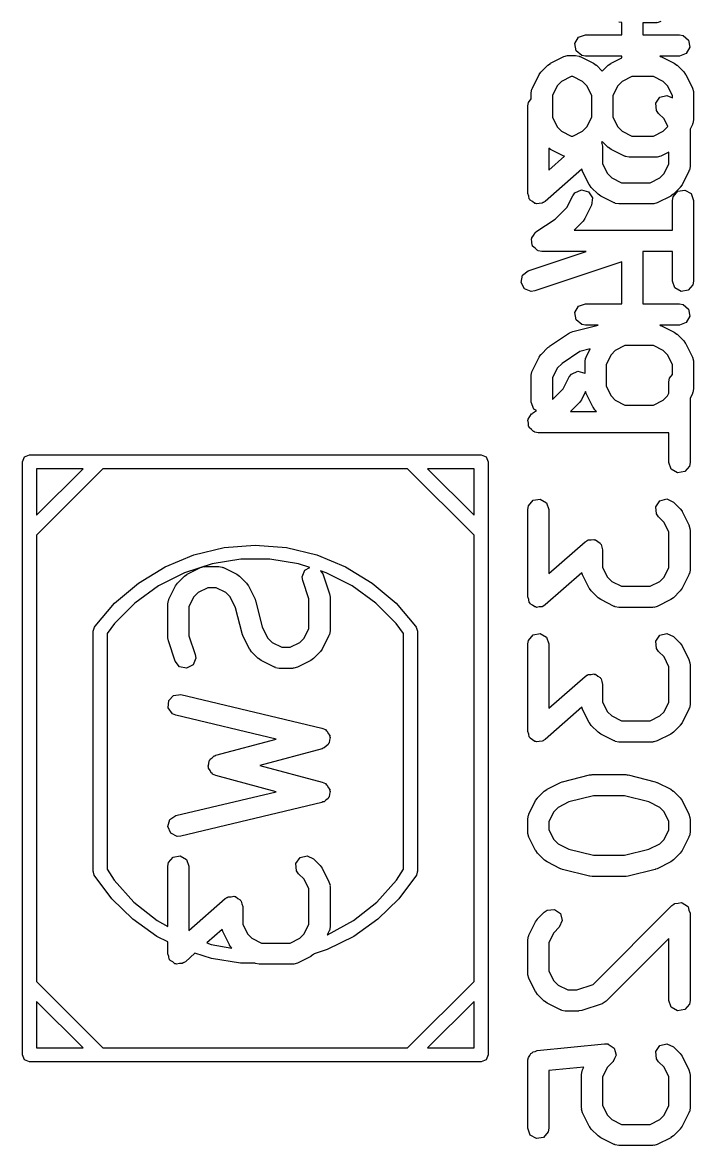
# Model space of a CAD drawing. Extents: x 0.17 to 2.44, y -2.28 to -1.21.
# Drawn here: x 0.4831 to 0.6703, y -1.8591 to -1.5461 of the extents above; entities that cross this region are included whole.
import ezdxf

# ---------------------------------------------------------------- set-up
doc = ezdxf.new("R2010")
doc.units = 0
doc.header["$MEASUREMENT"] = 0
doc.layers.add('BLACK', color=7, linetype='CONTINUOUS')

msp = doc.modelspace()

# ---------------------------------------------------------------- linework, layer by layer
at = {"layer": 'BLACK', "linetype": 'CONTINUOUS'}
for p, q in [((0.650255, -1.5461), (0.649433, -1.54595)), ((0.650255, -1.5495), (0.650255, -1.5461)), ((0.659817, -1.54613), (0.656161, -1.54613)), ((0.656161, -1.54613), (0.656161, -1.5495)), ((0.659982, -1.54607), (0.659817, -1.54613)), ((0.660154, -1.54611), (0.659982, -1.54607)), ((0.661137, -1.54582), (0.660154, -1.54611)), ((0.638187, -1.55019), (0.640085, -1.5495)), ((0.640085, -1.5495), (0.650255, -1.5495)), ((0.656161, -1.5495), (0.666331, -1.5495)), ((0.666331, -1.5495), (0.667341, -1.54968)), ((0.667341, -1.54968), (0.668889, -1.55098)), ((0.637177, -1.55194), (0.638187, -1.55019)), ((0.637528, -1.55393), (0.637177, -1.55194)), ((0.668889, -1.55098), (0.669239, -1.55297)), ((0.630375, -1.55741), (0.634124, -1.55553)), ((0.634124, -1.55553), (0.635107, -1.55524)), ((0.635107, -1.55524), (0.635279, -1.55528)), ((0.635279, -1.55528), (0.635445, -1.55522)), ((0.635445, -1.55522), (0.637319, -1.55522)), ((0.637319, -1.55522), (0.638329, -1.5554)), ((0.639075, -1.55523), (0.637528, -1.55393)), ((0.638329, -1.5554), (0.638465, -1.55551)), ((0.638465, -1.55551), (0.63864, -1.55553)), ((0.63864, -1.55553), (0.642389, -1.55741)), ((0.640085, -1.55541), (0.639075, -1.55523)), ((0.650255, -1.55541), (0.640085, -1.55541)), ((0.647248, -1.55741), (0.650255, -1.5559)), ((0.650255, -1.5559), (0.650255, -1.55541)), ((0.666331, -1.55541), (0.660838, -1.55541)), ((0.660838, -1.55541), (0.660962, -1.55551)), ((0.660962, -1.55551), (0.661137, -1.55553)), ((0.661137, -1.55553), (0.664887, -1.55741)), ((0.668229, -1.55472), (0.666331, -1.55541)), ((0.669239, -1.55297), (0.668229, -1.55472)), ((0.627732, -1.55984), (0.629607, -1.55796)), ((0.629607, -1.55796), (0.63033, -1.55745)), ((0.63033, -1.55745), (0.630375, -1.55741)), ((0.642389, -1.55741), (0.643099, -1.55793)), ((0.643099, -1.55793), (0.643157, -1.55796)), ((0.643157, -1.55796), (0.644819, -1.55962)), ((0.644819, -1.55962), (0.64648, -1.55796)), ((0.64648, -1.55796), (0.647203, -1.55745)), ((0.647203, -1.55745), (0.647248, -1.55741)), ((0.664887, -1.55741), (0.665596, -1.55793)), ((0.665596, -1.55793), (0.665654, -1.55796)), ((0.665654, -1.55796), (0.667529, -1.55984)), ((0.625305, -1.56435), (0.627179, -1.5606)), ((0.627179, -1.5606), (0.627705, -1.55989)), ((0.627705, -1.55989), (0.627732, -1.55984)), ((0.636142, -1.56113), (0.633444, -1.56248)), ((0.636622, -1.56113), (0.636142, -1.56113)), ((0.63932, -1.56248), (0.636622, -1.56113)), ((0.653015, -1.56113), (0.650317, -1.56248)), ((0.65912, -1.56113), (0.653015, -1.56113)), ((0.661817, -1.56248), (0.65912, -1.56113)), ((0.667529, -1.55984), (0.668035, -1.56056)), ((0.668035, -1.56056), (0.668082, -1.5606)), ((0.668082, -1.5606), (0.669957, -1.56435)), ((0.624993, -1.56567), (0.625171, -1.56466)), ((0.625171, -1.56466), (0.625284, -1.56453)), ((0.625284, -1.56453), (0.625305, -1.56435)), ((0.632247, -1.56367), (0.630898, -1.56637)), ((0.633444, -1.56248), (0.632247, -1.56367)), ((0.640517, -1.56367), (0.63932, -1.56248)), ((0.641866, -1.56637), (0.640517, -1.56367)), ((0.64912, -1.56367), (0.647771, -1.56637)), ((0.650317, -1.56248), (0.64912, -1.56367)), ((0.663014, -1.56367), (0.661817, -1.56248)), ((0.664363, -1.56637), (0.663014, -1.56367)), ((0.669957, -1.56435), (0.670249, -1.56534)), ((0.670249, -1.56534), (0.670208, -1.56551)), ((0.624009, -1.56933), (0.624187, -1.56832)), ((0.624187, -1.56832), (0.624993, -1.56736)), ((0.624993, -1.56736), (0.624993, -1.56567)), ((0.630898, -1.56637), (0.630898, -1.57248)), ((0.641866, -1.57248), (0.641866, -1.56637)), ((0.647771, -1.56637), (0.647771, -1.57248)), ((0.65973, -1.56856), (0.660888, -1.56691)), ((0.660888, -1.56691), (0.662839, -1.56639)), ((0.662839, -1.56639), (0.664363, -1.5671)), ((0.664363, -1.5671), (0.664363, -1.56637)), ((0.670208, -1.56551), (0.670268, -1.56567)), ((0.670268, -1.56567), (0.670268, -1.57317)), ((0.624009, -1.5937), (0.624009, -1.56933)), ((0.659906, -1.57058), (0.65973, -1.56856)), ((0.660494, -1.57142), (0.659906, -1.57058)), ((0.66203, -1.57295), (0.660494, -1.57142)), ((0.630898, -1.57248), (0.632247, -1.57517)), ((0.640517, -1.57517), (0.641866, -1.57248)), ((0.647771, -1.57248), (0.64912, -1.57517)), ((0.663077, -1.57505), (0.66203, -1.57295)), ((0.669957, -1.57449), (0.669284, -1.57584)), ((0.669977, -1.57432), (0.669957, -1.57449)), ((0.67009, -1.57418), (0.669977, -1.57432)), ((0.670268, -1.57317), (0.67009, -1.57418)), ((0.632247, -1.57517), (0.633444, -1.57637)), ((0.633444, -1.57637), (0.636142, -1.57772)), ((0.636142, -1.57772), (0.636622, -1.57772)), ((0.636622, -1.57772), (0.63932, -1.57637)), ((0.63932, -1.57637), (0.640517, -1.57517)), ((0.64912, -1.57517), (0.650317, -1.57637)), ((0.650317, -1.57637), (0.653015, -1.57772)), ((0.653015, -1.57772), (0.65912, -1.57772)), ((0.65912, -1.57772), (0.661817, -1.57637)), ((0.661817, -1.57637), (0.663014, -1.57517)), ((0.663014, -1.57517), (0.663077, -1.57505)), ((0.669284, -1.57584), (0.669284, -1.5862)), ((0.644819, -1.57922), (0.644569, -1.57947)), ((0.644569, -1.57947), (0.64464, -1.57983)), ((0.64464, -1.57983), (0.644912, -1.58058)), ((0.64648, -1.58088), (0.644819, -1.57922)), ((0.644912, -1.58058), (0.644912, -1.5855)), ((0.646538, -1.58091), (0.64648, -1.58088)), ((0.647248, -1.58144), (0.646538, -1.58091)), ((0.630375, -1.58144), (0.629914, -1.5811)), ((0.629914, -1.5811), (0.629914, -1.58719)), ((0.629914, -1.58719), (0.634314, -1.58334)), ((0.634124, -1.58331), (0.630375, -1.58144)), ((0.634299, -1.58333), (0.634124, -1.58331)), ((0.634314, -1.58334), (0.634299, -1.58333)), ((0.650997, -1.58331), (0.647248, -1.58144)), ((0.651172, -1.58333), (0.650997, -1.58331)), ((0.651308, -1.58345), (0.651172, -1.58333)), ((0.652318, -1.58362), (0.651308, -1.58345)), ((0.659817, -1.58362), (0.652318, -1.58362)), ((0.659982, -1.58356), (0.659817, -1.58362)), ((0.660154, -1.5836), (0.659982, -1.58356)), ((0.661137, -1.58331), (0.660154, -1.5836)), ((0.663379, -1.58219), (0.661137, -1.58331)), ((0.663379, -1.5855), (0.663379, -1.58219)), ((0.639151, -1.58696), (0.628906, -1.59592)), ((0.639318, -1.58752), (0.639151, -1.58696)), ((0.644912, -1.5855), (0.646261, -1.5882)), ((0.66203, -1.5882), (0.663379, -1.5855)), ((0.669106, -1.58721), (0.668993, -1.58735)), ((0.669284, -1.5862), (0.669106, -1.58721)), ((0.641193, -1.59127), (0.639318, -1.58752)), ((0.646261, -1.5882), (0.647458, -1.5894)), ((0.647458, -1.5894), (0.650156, -1.59075)), ((0.658135, -1.59075), (0.660833, -1.5894)), ((0.660833, -1.5894), (0.66203, -1.5882)), ((0.668972, -1.58752), (0.667098, -1.59127)), ((0.668993, -1.58735), (0.668972, -1.58752)), ((0.637164, -1.59353), (0.639017, -1.59272)), ((0.639017, -1.59272), (0.640953, -1.5933)), ((0.640953, -1.5933), (0.642066, -1.59498)), ((0.64124, -1.59132), (0.641193, -1.59127)), ((0.641746, -1.59204), (0.64124, -1.59132)), ((0.643621, -1.59391), (0.641746, -1.59204)), ((0.650156, -1.59075), (0.658135, -1.59075)), ((0.664541, -1.59466), (0.665839, -1.59311)), ((0.666545, -1.59204), (0.66467, -1.59391)), ((0.665839, -1.59311), (0.667828, -1.59276)), ((0.666572, -1.59198), (0.666545, -1.59204)), ((0.667098, -1.59127), (0.666572, -1.59198)), ((0.667828, -1.59276), (0.669578, -1.59377)), ((0.624281, -1.59445), (0.624009, -1.5937)), ((0.624435, -1.59523), (0.624281, -1.59445)), ((0.624619, -1.59538), (0.624435, -1.59523)), ((0.624699, -1.5956), (0.624619, -1.59538)), ((0.625389, -1.596), (0.624699, -1.5956)), ((0.626009, -1.5965), (0.625389, -1.596)), ((0.626245, -1.59649), (0.626009, -1.5965)), ((0.626449, -1.59661), (0.626245, -1.59649)), ((0.627233, -1.59647), (0.626449, -1.59661)), ((0.628028, -1.59645), (0.627233, -1.59647)), ((0.628317, -1.59628), (0.628028, -1.59645)), ((0.628438, -1.59626), (0.628317, -1.59628)), ((0.628526, -1.59615), (0.628438, -1.59626)), ((0.628906, -1.59592), (0.628526, -1.59615)), ((0.634893, -1.59767), (0.636553, -1.59435)), ((0.636553, -1.59435), (0.637164, -1.59353)), ((0.642066, -1.59498), (0.641835, -1.59699)), ((0.643679, -1.59394), (0.643621, -1.59391)), ((0.644389, -1.59447), (0.643679, -1.59394)), ((0.648138, -1.59634), (0.644389, -1.59447)), ((0.648313, -1.59636), (0.648138, -1.59634)), ((0.648449, -1.59648), (0.648313, -1.59636)), ((0.649459, -1.59665), (0.648449, -1.59648)), ((0.658832, -1.59665), (0.649459, -1.59665)), ((0.658998, -1.59659), (0.658832, -1.59665)), ((0.65917, -1.59663), (0.658998, -1.59659)), ((0.660153, -1.59634), (0.65917, -1.59663)), ((0.663902, -1.59447), (0.660153, -1.59634)), ((0.663947, -1.59442), (0.663902, -1.59447)), ((0.66467, -1.59391), (0.663947, -1.59442)), ((0.664363, -1.59567), (0.664541, -1.59466)), ((0.664363, -1.60397), (0.664363, -1.59567)), ((0.669578, -1.59377), (0.670268, -1.59567)), ((0.670268, -1.59567), (0.670268, -1.61817)), ((0.631689, -1.60087), (0.634893, -1.59767)), ((0.641835, -1.59699), (0.63996, -1.60074)), ((0.626308, -1.60446), (0.631689, -1.60087)), ((0.639407, -1.60151), (0.636949, -1.60397)), ((0.639435, -1.60145), (0.639407, -1.60151)), ((0.63996, -1.60074), (0.639435, -1.60145)), ((0.625112, -1.60609), (0.625619, -1.6054)), ((0.625619, -1.6054), (0.626048, -1.60466)), ((0.626048, -1.60466), (0.626207, -1.6046)), ((0.626207, -1.6046), (0.626308, -1.60446)), ((0.636949, -1.60397), (0.664363, -1.60397)), ((0.625038, -1.60641), (0.625123, -1.60626)), ((0.625187, -1.60725), (0.625038, -1.60641)), ((0.625123, -1.60626), (0.625112, -1.60609)), ((0.625242, -1.6081), (0.625187, -1.60725)), ((0.625359, -1.60823), (0.625242, -1.6081)), ((0.625388, -1.60839), (0.625359, -1.60823)), ((0.626045, -1.60895), (0.625388, -1.60839)), ((0.626637, -1.60956), (0.626045, -1.60895)), ((0.624153, -1.61527), (0.640355, -1.60987)), ((0.626806, -1.60958), (0.626637, -1.60956)), ((0.626936, -1.60969), (0.626806, -1.60958)), ((0.627946, -1.60987), (0.626936, -1.60969)), ((0.640355, -1.60987), (0.627946, -1.60987)), ((0.664363, -1.60987), (0.656161, -1.60987)), ((0.656161, -1.60987), (0.656161, -1.62449)), ((0.664363, -1.61817), (0.664363, -1.60987)), ((0.622571, -1.61653), (0.624153, -1.61527)), ((0.650255, -1.6128), (0.62602, -1.62087)), ((0.650255, -1.62449), (0.650255, -1.6128)), ((0.622166, -1.61851), (0.622571, -1.61653)), ((0.623128, -1.62028), (0.622166, -1.61851)), ((0.665054, -1.62006), (0.664363, -1.61817)), ((0.670268, -1.61817), (0.67009, -1.61918)), ((0.625006, -1.62102), (0.623128, -1.62028)), ((0.62602, -1.62087), (0.625006, -1.62102)), ((0.666803, -1.62107), (0.665054, -1.62006)), ((0.668792, -1.62072), (0.666803, -1.62107)), ((0.67009, -1.61918), (0.668792, -1.62072)), ((0.638187, -1.62518), (0.640085, -1.62449)), ((0.640085, -1.62449), (0.650255, -1.62449)), ((0.656161, -1.62449), (0.666331, -1.62449)), ((0.666331, -1.62449), (0.667341, -1.62467)), ((0.667341, -1.62467), (0.668889, -1.62597)), ((0.637177, -1.62693), (0.638187, -1.62518)), ((0.637528, -1.62892), (0.637177, -1.62693)), ((0.669239, -1.62796), (0.668229, -1.62971)), ((0.668889, -1.62597), (0.669239, -1.62796)), ((0.636603, -1.63217), (0.643705, -1.6304)), ((0.639075, -1.63022), (0.637528, -1.62892)), ((0.640085, -1.6304), (0.639075, -1.63022)), ((0.643705, -1.6304), (0.640085, -1.6304)), ((0.666331, -1.6304), (0.660838, -1.6304)), ((0.660838, -1.6304), (0.660962, -1.6305)), ((0.660962, -1.6305), (0.661137, -1.63052)), ((0.661137, -1.63052), (0.664887, -1.6324)), ((0.668229, -1.62971), (0.666331, -1.6304)), ((0.630057, -1.63633), (0.635682, -1.63258)), ((0.635682, -1.63258), (0.636589, -1.63218)), ((0.636589, -1.63218), (0.636603, -1.63217)), ((0.664887, -1.6324), (0.665596, -1.63292)), ((0.665596, -1.63292), (0.665654, -1.63295)), ((0.665654, -1.63295), (0.667529, -1.63483)), ((0.627732, -1.63858), (0.629607, -1.6367)), ((0.629607, -1.6367), (0.629976, -1.63644)), ((0.629976, -1.63644), (0.630057, -1.63633)), ((0.641449, -1.63705), (0.638532, -1.63778)), ((0.640303, -1.63934), (0.641449, -1.63705)), ((0.65114, -1.63612), (0.648442, -1.63747)), ((0.65912, -1.63612), (0.65114, -1.63612)), ((0.661817, -1.63747), (0.65912, -1.63612)), ((0.667529, -1.63483), (0.668035, -1.63555)), ((0.668035, -1.63555), (0.668082, -1.63559)), ((0.668082, -1.63559), (0.669957, -1.63934)), ((0.625305, -1.64309), (0.627179, -1.63934)), ((0.627179, -1.63934), (0.627705, -1.63863)), ((0.627705, -1.63863), (0.627732, -1.63858)), ((0.638532, -1.63778), (0.633576, -1.64108)), ((0.639991, -1.64066), (0.640169, -1.63965)), ((0.640169, -1.63965), (0.640283, -1.63952)), ((0.640283, -1.63952), (0.640303, -1.63934)), ((0.647245, -1.63866), (0.645896, -1.64136)), ((0.648442, -1.63747), (0.647245, -1.63866)), ((0.663014, -1.63866), (0.661817, -1.63747)), ((0.664363, -1.64136), (0.663014, -1.63866)), ((0.669957, -1.63934), (0.670249, -1.64033)), ((0.670249, -1.64033), (0.670208, -1.6405)), ((0.624993, -1.64441), (0.625171, -1.6434)), ((0.625171, -1.6434), (0.625284, -1.64327)), ((0.625284, -1.64327), (0.625305, -1.64309)), ((0.632247, -1.64241), (0.630898, -1.64511)), ((0.633576, -1.64108), (0.632247, -1.64241)), ((0.63618, -1.64405), (0.638033, -1.64325)), ((0.638033, -1.64325), (0.639969, -1.64382)), ((0.639991, -1.64386), (0.639991, -1.64066)), ((0.645896, -1.64136), (0.645896, -1.64747)), ((0.664363, -1.64422), (0.664363, -1.64136)), ((0.670208, -1.6405), (0.670268, -1.64066)), ((0.670268, -1.64066), (0.670268, -1.64816)), ((0.624993, -1.65191), (0.624993, -1.64441)), ((0.630898, -1.64511), (0.630898, -1.6512)), ((0.633908, -1.64819), (0.635569, -1.64487)), ((0.635569, -1.64487), (0.63618, -1.64405)), ((0.639969, -1.64382), (0.639991, -1.64386)), ((0.663379, -1.64619), (0.663557, -1.64518)), ((0.663379, -1.64943), (0.663379, -1.64619)), ((0.663557, -1.64518), (0.664363, -1.64422)), ((0.630898, -1.6512), (0.633908, -1.64819)), ((0.64014, -1.64894), (0.638976, -1.65126)), ((0.640303, -1.64948), (0.64014, -1.64894)), ((0.642177, -1.65323), (0.640303, -1.64948)), ((0.645896, -1.64747), (0.647245, -1.65016)), ((0.663014, -1.65016), (0.663379, -1.64943)), ((0.669957, -1.64948), (0.669284, -1.65083)), ((0.669977, -1.64931), (0.669957, -1.64948)), ((0.67009, -1.64917), (0.669977, -1.64931)), ((0.670268, -1.64816), (0.67009, -1.64917)), ((0.625684, -1.65381), (0.624993, -1.65191)), ((0.638423, -1.65203), (0.635965, -1.65449)), ((0.63845, -1.65197), (0.638423, -1.65203)), ((0.638976, -1.65126), (0.63845, -1.65197)), ((0.647245, -1.65016), (0.648442, -1.65136)), ((0.648442, -1.65136), (0.65114, -1.65271)), ((0.65114, -1.65271), (0.65912, -1.65271)), ((0.65912, -1.65271), (0.661817, -1.65136)), ((0.661817, -1.65136), (0.663014, -1.65016)), ((0.669284, -1.65083), (0.669284, -1.66869)), ((0.624127, -1.65661), (0.624635, -1.65592)), ((0.624635, -1.65592), (0.625063, -1.65518)), ((0.625063, -1.65518), (0.625223, -1.65512)), ((0.625223, -1.65512), (0.625323, -1.65499)), ((0.625323, -1.65499), (0.626436, -1.65424)), ((0.626436, -1.65424), (0.625684, -1.65381)), ((0.635965, -1.65449), (0.64322, -1.65449)), ((0.642224, -1.65328), (0.642177, -1.65323)), ((0.642731, -1.654), (0.642224, -1.65328)), ((0.64322, -1.65449), (0.642731, -1.654)), ((0.624053, -1.65693), (0.624138, -1.65678)), ((0.624202, -1.65777), (0.624053, -1.65693)), ((0.624138, -1.65678), (0.624127, -1.65661)), ((0.624257, -1.65863), (0.624202, -1.65777)), ((0.624375, -1.65875), (0.624257, -1.65863)), ((0.624404, -1.65892), (0.624375, -1.65875)), ((0.625061, -1.65947), (0.624404, -1.65892)), ((0.625653, -1.66009), (0.625061, -1.65947)), ((0.625821, -1.66011), (0.625653, -1.66009)), ((0.625951, -1.66022), (0.625821, -1.66011)), ((0.626961, -1.6604), (0.625951, -1.66022)), ((0.663379, -1.6604), (0.626961, -1.6604)), ((0.663379, -1.66869), (0.663379, -1.6604)), ((0.483071, -1.6685), (0.483647, -1.66711)), ((0.483071, -1.83386), (0.483071, -1.6685)), ((0.483647, -1.66711), (0.485039, -1.66654)), ((0.485039, -1.66654), (0.611024, -1.66654)), ((0.611024, -1.66654), (0.612416, -1.66711)), ((0.612416, -1.66711), (0.612992, -1.6685)), ((0.612992, -1.6685), (0.612992, -1.83386)), ((0.50554, -1.67047), (0.487008, -1.689)), ((0.487008, -1.67047), (0.487008, -1.68344)), ((0.487008, -1.68344), (0.499972, -1.67047)), ((0.499972, -1.67047), (0.487008, -1.67047)), ((0.590523, -1.67047), (0.50554, -1.67047)), ((0.609055, -1.689), (0.590523, -1.67047)), ((0.596091, -1.67047), (0.609055, -1.68344)), ((0.609055, -1.67047), (0.596091, -1.67047)), ((0.609055, -1.68344), (0.609055, -1.67047)), ((0.66407, -1.67059), (0.663379, -1.66869)), ((0.665819, -1.6716), (0.66407, -1.67059)), ((0.667808, -1.67125), (0.665819, -1.6716)), ((0.669106, -1.6697), (0.667808, -1.67125)), ((0.669284, -1.66869), (0.669106, -1.6697)), ((0.624009, -1.68181), (0.624187, -1.6808)), ((0.624187, -1.6808), (0.625485, -1.67926)), ((0.625485, -1.67926), (0.627474, -1.67891)), ((0.627474, -1.67891), (0.629223, -1.67992)), ((0.629223, -1.67992), (0.629914, -1.68181)), ((0.65973, -1.68105), (0.660888, -1.6794)), ((0.659906, -1.68306), (0.65973, -1.68105)), ((0.660888, -1.6794), (0.662839, -1.67887)), ((0.662839, -1.67887), (0.66467, -1.67973)), ((0.66467, -1.67973), (0.666545, -1.6816)), ((0.624009, -1.70619), (0.624009, -1.68181)), ((0.629914, -1.68181), (0.629914, -1.69968)), ((0.660494, -1.6839), (0.659906, -1.68306)), ((0.66203, -1.68544), (0.660494, -1.6839)), ((0.666545, -1.6816), (0.667051, -1.68232)), ((0.667051, -1.68232), (0.667098, -1.68237)), ((0.667098, -1.68237), (0.668972, -1.68612)), ((0.663379, -1.68814), (0.66203, -1.68544)), ((0.668972, -1.68612), (0.669265, -1.6871)), ((0.669265, -1.6871), (0.669224, -1.68727)), ((0.669224, -1.68727), (0.669284, -1.68744)), ((0.669284, -1.68744), (0.669284, -1.69869)), ((0.487008, -1.689), (0.487008, -1.81336)), ((0.609055, -1.81336), (0.609055, -1.689)), ((0.640395, -1.69061), (0.640483, -1.69051)), ((0.640483, -1.69051), (0.640604, -1.69048)), ((0.640604, -1.69048), (0.640892, -1.69031)), ((0.640892, -1.69031), (0.641688, -1.69029)), ((0.641688, -1.69029), (0.642472, -1.69016)), ((0.642472, -1.69016), (0.642676, -1.69027)), ((0.642676, -1.69027), (0.642912, -1.69027)), ((0.642912, -1.69027), (0.643532, -1.69077)), ((0.663379, -1.69799), (0.663379, -1.68814)), ((0.530884, -1.69444), (0.539351, -1.69241)), ((0.539351, -1.69241), (0.548031, -1.69173)), ((0.548031, -1.69173), (0.556712, -1.69241)), ((0.556712, -1.69241), (0.565179, -1.69444)), ((0.629914, -1.69968), (0.640015, -1.69084)), ((0.640015, -1.69084), (0.640395, -1.69061)), ((0.643532, -1.69077), (0.644221, -1.69117)), ((0.644221, -1.69117), (0.644302, -1.69139)), ((0.644302, -1.69139), (0.644486, -1.69153)), ((0.644486, -1.69153), (0.64464, -1.69232)), ((0.64464, -1.69232), (0.644912, -1.69306)), ((0.644912, -1.69306), (0.644912, -1.69799)), ((0.522839, -1.69777), (0.530884, -1.69444)), ((0.543974, -1.69566), (0.535959, -1.69693)), ((0.552089, -1.69566), (0.543974, -1.69566)), ((0.560104, -1.69693), (0.552089, -1.69566)), ((0.565179, -1.69444), (0.573224, -1.69777)), ((0.515413, -1.70232), (0.522839, -1.69777)), ((0.528241, -1.69944), (0.52101, -1.70312)), ((0.528229, -1.70044), (0.528952, -1.69994)), ((0.535959, -1.69693), (0.528241, -1.69944)), ((0.528952, -1.69994), (0.528997, -1.69989)), ((0.528997, -1.69989), (0.532746, -1.69802)), ((0.532746, -1.69802), (0.533729, -1.69772)), ((0.533729, -1.69772), (0.533901, -1.69776)), ((0.533901, -1.69776), (0.534067, -1.6977)), ((0.534067, -1.6977), (0.537816, -1.6977)), ((0.537816, -1.6977), (0.538826, -1.69788)), ((0.538826, -1.69788), (0.538961, -1.69799)), ((0.538961, -1.69799), (0.539137, -1.69802)), ((0.539137, -1.69802), (0.542886, -1.69989)), ((0.542886, -1.69989), (0.543595, -1.70042)), ((0.563235, -1.69795), (0.560104, -1.69693)), ((0.561111, -1.70058), (0.561854, -1.6987)), ((0.561854, -1.6987), (0.563235, -1.69795)), ((0.567822, -1.69944), (0.566228, -1.69892)), ((0.566228, -1.69892), (0.566864, -1.69972)), ((0.566864, -1.69972), (0.568739, -1.70535)), ((0.575053, -1.70312), (0.567822, -1.69944)), ((0.573224, -1.69777), (0.58065, -1.70232)), ((0.639151, -1.69944), (0.628906, -1.70841)), ((0.639318, -1.70001), (0.639151, -1.69944)), ((0.644912, -1.69799), (0.646261, -1.70069)), ((0.66203, -1.70069), (0.663379, -1.69799)), ((0.668993, -1.69983), (0.668972, -1.70001)), ((0.669106, -1.6997), (0.668993, -1.69983)), ((0.669284, -1.69869), (0.669106, -1.6997)), ((0.50879, -1.70797), (0.515413, -1.70232)), ((0.523927, -1.70683), (0.525801, -1.70309)), ((0.525801, -1.70309), (0.526327, -1.70238)), ((0.526327, -1.70238), (0.526355, -1.70232)), ((0.526355, -1.70232), (0.528229, -1.70044)), ((0.543595, -1.70042), (0.543654, -1.70044)), ((0.543654, -1.70044), (0.545528, -1.70232)), ((0.545528, -1.70232), (0.546035, -1.70304)), ((0.546035, -1.70304), (0.546082, -1.70309)), ((0.546082, -1.70309), (0.547956, -1.70683)), ((0.561262, -1.70159), (0.561111, -1.70058)), ((0.562985, -1.70676), (0.561262, -1.70159)), ((0.58065, -1.70232), (0.587273, -1.70797)), ((0.641193, -1.70376), (0.639318, -1.70001)), ((0.646261, -1.70069), (0.647458, -1.70189)), ((0.647458, -1.70189), (0.650156, -1.70323)), ((0.658135, -1.70323), (0.660833, -1.70189)), ((0.660833, -1.70189), (0.66203, -1.70069)), ((0.668972, -1.70001), (0.667098, -1.70376)), ((0.52101, -1.70312), (0.514443, -1.70789)), ((0.530869, -1.70615), (0.52952, -1.70885)), ((0.532066, -1.70496), (0.530869, -1.70615)), ((0.534764, -1.70361), (0.532066, -1.70496)), ((0.537119, -1.70361), (0.534764, -1.70361)), ((0.539817, -1.70496), (0.537119, -1.70361)), ((0.541014, -1.70615), (0.539817, -1.70496)), ((0.542529, -1.70919), (0.541014, -1.70615)), ((0.568739, -1.70535), (0.568868, -1.70622)), ((0.568868, -1.70622), (0.568891, -1.70628)), ((0.58162, -1.70789), (0.575053, -1.70312)), ((0.624281, -1.70693), (0.624009, -1.70619)), ((0.64124, -1.7038), (0.641193, -1.70376)), ((0.641746, -1.70453), (0.64124, -1.7038)), ((0.643621, -1.7064), (0.641746, -1.70453)), ((0.650156, -1.70323), (0.658135, -1.70323)), ((0.666545, -1.70453), (0.66467, -1.7064)), ((0.666572, -1.70447), (0.666545, -1.70453)), ((0.667098, -1.70376), (0.666572, -1.70447)), ((0.503333, -1.71436), (0.50879, -1.70797)), ((0.514443, -1.70789), (0.508703, -1.71362)), ((0.523615, -1.70816), (0.523793, -1.70715)), ((0.523615, -1.71753), (0.523615, -1.70816)), ((0.523793, -1.70715), (0.523906, -1.70701)), ((0.523906, -1.70701), (0.523927, -1.70683)), ((0.52952, -1.70885), (0.52952, -1.71705)), ((0.544325, -1.71637), (0.542529, -1.70919)), ((0.547956, -1.70683), (0.548102, -1.70732)), ((0.548102, -1.70732), (0.54818, -1.70744)), ((0.54818, -1.70744), (0.549976, -1.71462)), ((0.562985, -1.71496), (0.562985, -1.70676)), ((0.568891, -1.70628), (0.568891, -1.71565)), ((0.58736, -1.71362), (0.58162, -1.70789)), ((0.587273, -1.70797), (0.59273, -1.71436)), ((0.624435, -1.70772), (0.624281, -1.70693)), ((0.624619, -1.70786), (0.624435, -1.70772)), ((0.624699, -1.70808), (0.624619, -1.70786)), ((0.625389, -1.70848), (0.624699, -1.70808)), ((0.626009, -1.70898), (0.625389, -1.70848)), ((0.626245, -1.70898), (0.626009, -1.70898)), ((0.626449, -1.70909), (0.626245, -1.70898)), ((0.627233, -1.70896), (0.626449, -1.70909)), ((0.628028, -1.70894), (0.627233, -1.70896)), ((0.628317, -1.70877), (0.628028, -1.70894)), ((0.628438, -1.70874), (0.628317, -1.70877)), ((0.628526, -1.70864), (0.628438, -1.70874)), ((0.628906, -1.70841), (0.628526, -1.70864)), ((0.643679, -1.70643), (0.643621, -1.7064)), ((0.644389, -1.70695), (0.643679, -1.70643)), ((0.648138, -1.70883), (0.644389, -1.70695)), ((0.648313, -1.70885), (0.648138, -1.70883)), ((0.648449, -1.70896), (0.648313, -1.70885)), ((0.649459, -1.70914), (0.648449, -1.70896)), ((0.658832, -1.70914), (0.649459, -1.70914)), ((0.658998, -1.70908), (0.658832, -1.70914)), ((0.65917, -1.70912), (0.658998, -1.70908)), ((0.660153, -1.70883), (0.65917, -1.70912)), ((0.663902, -1.70695), (0.660153, -1.70883)), ((0.663947, -1.70691), (0.663902, -1.70695)), ((0.66467, -1.7064), (0.663947, -1.70691)), ((0.502756, -1.71575), (0.503132, -1.71459)), ((0.503132, -1.71459), (0.503332, -1.71436)), ((0.503332, -1.71436), (0.503332, -1.71436)), ((0.503332, -1.71436), (0.503333, -1.71436)), ((0.508703, -1.71362), (0.506693, -1.71639)), ((0.549976, -1.71462), (0.551492, -1.71765)), ((0.561636, -1.71765), (0.562985, -1.71496)), ((0.58937, -1.71639), (0.58736, -1.71362)), ((0.59273, -1.71436), (0.592731, -1.71436)), ((0.592731, -1.71436), (0.592731, -1.71436)), ((0.592731, -1.71436), (0.592931, -1.71459)), ((0.592931, -1.71459), (0.593307, -1.71575)), ((0.502756, -1.78268), (0.502756, -1.71575)), ((0.502756, -1.71575), (0.502756, -1.71575)), ((0.502756, -1.71575), (0.502756, -1.71575)), ((0.506693, -1.71639), (0.506693, -1.7821)), ((0.523637, -1.71759), (0.523615, -1.71753)), ((0.523766, -1.71846), (0.523637, -1.71759)), ((0.525641, -1.72409), (0.523766, -1.71846)), ((0.52952, -1.71705), (0.531244, -1.72222)), ((0.544404, -1.71649), (0.544325, -1.71637)), ((0.544549, -1.71697), (0.544404, -1.71649)), ((0.546424, -1.72072), (0.544549, -1.71697)), ((0.551492, -1.71765), (0.552689, -1.71885)), ((0.560439, -1.71885), (0.561636, -1.71765)), ((0.568579, -1.71697), (0.566704, -1.72072)), ((0.568599, -1.7168), (0.568579, -1.71697)), ((0.568712, -1.71666), (0.568599, -1.7168)), ((0.568891, -1.71565), (0.568712, -1.71666)), ((0.58937, -1.7821), (0.58937, -1.71639)), ((0.593307, -1.71575), (0.593307, -1.71575)), ((0.593307, -1.71575), (0.593307, -1.71575)), ((0.593307, -1.71575), (0.593307, -1.78268)), ((0.624009, -1.71931), (0.624187, -1.7183)), ((0.624187, -1.7183), (0.625485, -1.71675)), ((0.625485, -1.71675), (0.627474, -1.7164)), ((0.627474, -1.7164), (0.629223, -1.71741)), ((0.629223, -1.71741), (0.629914, -1.71931)), ((0.65973, -1.71855), (0.660888, -1.71689)), ((0.659906, -1.72056), (0.65973, -1.71855)), ((0.660888, -1.71689), (0.662839, -1.71637)), ((0.662839, -1.71637), (0.66467, -1.71722)), ((0.66467, -1.71722), (0.666545, -1.7191)), ((0.546471, -1.72077), (0.546424, -1.72072)), ((0.546977, -1.72149), (0.546471, -1.72077)), ((0.548852, -1.72337), (0.546977, -1.72149)), ((0.552689, -1.71885), (0.555386, -1.7202)), ((0.555386, -1.7202), (0.557742, -1.7202)), ((0.557742, -1.7202), (0.560439, -1.71885)), ((0.566151, -1.72149), (0.564276, -1.72337)), ((0.566178, -1.72143), (0.566151, -1.72149)), ((0.566704, -1.72072), (0.566178, -1.72143)), ((0.624009, -1.74368), (0.624009, -1.71931)), ((0.629914, -1.71931), (0.629914, -1.73717)), ((0.660494, -1.7214), (0.659906, -1.72056)), ((0.66203, -1.72293), (0.660494, -1.7214)), ((0.666545, -1.7191), (0.667051, -1.71982)), ((0.667051, -1.71982), (0.667098, -1.71986)), ((0.667098, -1.71986), (0.668972, -1.72361)), ((0.526897, -1.72567), (0.525641, -1.72409)), ((0.531394, -1.72323), (0.530652, -1.72511)), ((0.531244, -1.72222), (0.531394, -1.72323)), ((0.54891, -1.72339), (0.548852, -1.72337)), ((0.549619, -1.72392), (0.54891, -1.72339)), ((0.553369, -1.72579), (0.549619, -1.72392)), ((0.563509, -1.72392), (0.559759, -1.72579)), ((0.563553, -1.72387), (0.563509, -1.72392)), ((0.564276, -1.72337), (0.563553, -1.72387)), ((0.663379, -1.72563), (0.66203, -1.72293)), ((0.668972, -1.72361), (0.669265, -1.7246)), ((0.669265, -1.7246), (0.669224, -1.72477)), ((0.669224, -1.72477), (0.669284, -1.72493)), ((0.669284, -1.72493), (0.669284, -1.73618)), ((0.528876, -1.72607), (0.526897, -1.72567)), ((0.530652, -1.72511), (0.528876, -1.72607)), ((0.553544, -1.72581), (0.553369, -1.72579)), ((0.553679, -1.72593), (0.553544, -1.72581)), ((0.554689, -1.72611), (0.553679, -1.72593)), ((0.558439, -1.72611), (0.554689, -1.72611)), ((0.558605, -1.72605), (0.558439, -1.72611)), ((0.558776, -1.72609), (0.558605, -1.72605)), ((0.559759, -1.72579), (0.558776, -1.72609)), ((0.640015, -1.72834), (0.640395, -1.72811)), ((0.640395, -1.72811), (0.640483, -1.728)), ((0.640483, -1.728), (0.640604, -1.72798)), ((0.640604, -1.72798), (0.640892, -1.72781)), ((0.640892, -1.72781), (0.641688, -1.72779)), ((0.641688, -1.72779), (0.642472, -1.72765)), ((0.642472, -1.72765), (0.642676, -1.72777)), ((0.642676, -1.72777), (0.642912, -1.72776)), ((0.642912, -1.72776), (0.643532, -1.72826)), ((0.663379, -1.73549), (0.663379, -1.72563)), ((0.629914, -1.73717), (0.640015, -1.72834)), ((0.643532, -1.72826), (0.644221, -1.72866)), ((0.644221, -1.72866), (0.644302, -1.72888)), ((0.644302, -1.72888), (0.644486, -1.72903)), ((0.644486, -1.72903), (0.64464, -1.72981)), ((0.64464, -1.72981), (0.644912, -1.73056)), ((0.644912, -1.73056), (0.644912, -1.73549)), ((0.523858, -1.7351), (0.525245, -1.73364)), ((0.525245, -1.73364), (0.527252, -1.7334)), ((0.527252, -1.7334), (0.566622, -1.74278)), ((0.523738, -1.73712), (0.523858, -1.7351)), ((0.524943, -1.73874), (0.523738, -1.73712)), ((0.639151, -1.73694), (0.628906, -1.7459)), ((0.639318, -1.7375), (0.639151, -1.73694)), ((0.641193, -1.74125), (0.639318, -1.7375)), ((0.644912, -1.73549), (0.646261, -1.73818)), ((0.66203, -1.73818), (0.663379, -1.73549)), ((0.668972, -1.7375), (0.667098, -1.74125)), ((0.668993, -1.73733), (0.668972, -1.7375)), ((0.669106, -1.73719), (0.668993, -1.73733)), ((0.669284, -1.73618), (0.669106, -1.73719)), ((0.525884, -1.73915), (0.524943, -1.73874)), ((0.55387, -1.74581), (0.525884, -1.73915)), ((0.646261, -1.73818), (0.647458, -1.73938)), ((0.647458, -1.73938), (0.650156, -1.74073)), ((0.658135, -1.74073), (0.660833, -1.73938)), ((0.660833, -1.73938), (0.66203, -1.73818)), ((0.566622, -1.74278), (0.567563, -1.74319)), ((0.567563, -1.74319), (0.567748, -1.74343)), ((0.567748, -1.74343), (0.568028, -1.74357)), ((0.568028, -1.74357), (0.568334, -1.74422)), ((0.624281, -1.74443), (0.624009, -1.74368)), ((0.64124, -1.7413), (0.641193, -1.74125)), ((0.641746, -1.74202), (0.64124, -1.7413)), ((0.643621, -1.7439), (0.641746, -1.74202)), ((0.650156, -1.74073), (0.658135, -1.74073)), ((0.666545, -1.74202), (0.66467, -1.7439)), ((0.666572, -1.74196), (0.666545, -1.74202)), ((0.667098, -1.74125), (0.666572, -1.74196)), ((0.537055, -1.7503), (0.55387, -1.74581)), ((0.568334, -1.74422), (0.568767, -1.74481)), ((0.568648, -1.74682), (0.568435, -1.74705)), ((0.568691, -1.7461), (0.568648, -1.74682)), ((0.56888, -1.7454), (0.568691, -1.7461)), ((0.568767, -1.74481), (0.568749, -1.74512)), ((0.568749, -1.74512), (0.56888, -1.7454)), ((0.624435, -1.74521), (0.624281, -1.74443)), ((0.624619, -1.74536), (0.624435, -1.74521)), ((0.624699, -1.74558), (0.624619, -1.74536)), ((0.625389, -1.74598), (0.624699, -1.74558)), ((0.626009, -1.74648), (0.625389, -1.74598)), ((0.626245, -1.74647), (0.626009, -1.74648)), ((0.626449, -1.74659), (0.626245, -1.74647)), ((0.627233, -1.74645), (0.626449, -1.74659)), ((0.628028, -1.74644), (0.627233, -1.74645)), ((0.628317, -1.74626), (0.628028, -1.74644)), ((0.628438, -1.74624), (0.628317, -1.74626)), ((0.628526, -1.74613), (0.628438, -1.74624)), ((0.628906, -1.7459), (0.628526, -1.74613)), ((0.643679, -1.74392), (0.643621, -1.7439)), ((0.644389, -1.74445), (0.643679, -1.74392)), ((0.648138, -1.74632), (0.644389, -1.74445)), ((0.648313, -1.74634), (0.648138, -1.74632)), ((0.648449, -1.74646), (0.648313, -1.74634)), ((0.649459, -1.74663), (0.648449, -1.74646)), ((0.658832, -1.74663), (0.649459, -1.74663)), ((0.658998, -1.74657), (0.658832, -1.74663)), ((0.65917, -1.74662), (0.658998, -1.74657)), ((0.660153, -1.74632), (0.65917, -1.74662)), ((0.663902, -1.74445), (0.660153, -1.74632)), ((0.663947, -1.7444), (0.663902, -1.74445)), ((0.66467, -1.7439), (0.663947, -1.7444)), ((0.566699, -1.7485), (0.549276, -1.75315)), ((0.566953, -1.74833), (0.566699, -1.7485)), ((0.56726, -1.74829), (0.566953, -1.74833)), ((0.567759, -1.74776), (0.56726, -1.74829)), ((0.568354, -1.74735), (0.567759, -1.74776)), ((0.568435, -1.74705), (0.568354, -1.74735)), ((0.534874, -1.7534), (0.535073, -1.75267)), ((0.535073, -1.75267), (0.535139, -1.7519)), ((0.535139, -1.7519), (0.535329, -1.75171)), ((0.535329, -1.75171), (0.5354, -1.75145)), ((0.5354, -1.75145), (0.536026, -1.75102)), ((0.536026, -1.75102), (0.536565, -1.75048)), ((0.536565, -1.75048), (0.536834, -1.75045)), ((0.536834, -1.75045), (0.537055, -1.7503)), ((0.549276, -1.75315), (0.566699, -1.7578)), ((0.534988, -1.75365), (0.534874, -1.7534)), ((0.534965, -1.75392), (0.534988, -1.75365)), ((0.535404, -1.75454), (0.534965, -1.75392)), ((0.535726, -1.75523), (0.535404, -1.75454)), ((0.53597, -1.75535), (0.535726, -1.75523)), ((0.536126, -1.75557), (0.53597, -1.75535)), ((0.537055, -1.756), (0.536126, -1.75557)), ((0.55387, -1.76049), (0.537055, -1.756)), ((0.633744, -1.75769), (0.641243, -1.75582)), ((0.641243, -1.75582), (0.641831, -1.75577)), ((0.641831, -1.75577), (0.641959, -1.75573)), ((0.641959, -1.75573), (0.651333, -1.75573)), ((0.651333, -1.75573), (0.651914, -1.75583)), ((0.651914, -1.75583), (0.652049, -1.75582)), ((0.652049, -1.75582), (0.659549, -1.75769)), ((0.566699, -1.7578), (0.567629, -1.75823)), ((0.567629, -1.75823), (0.567806, -1.75848)), ((0.567806, -1.75848), (0.568083, -1.75862)), ((0.568083, -1.75862), (0.568372, -1.75929)), ((0.568372, -1.75929), (0.568789, -1.75988)), ((0.62939, -1.75979), (0.63314, -1.75791)), ((0.63314, -1.75791), (0.633628, -1.75777)), ((0.633628, -1.75777), (0.633744, -1.75769)), ((0.659549, -1.75769), (0.660014, -1.7579)), ((0.660014, -1.7579), (0.660153, -1.75791)), ((0.660153, -1.75791), (0.663902, -1.75979)), ((0.525884, -1.76715), (0.55387, -1.76049)), ((0.568308, -1.76241), (0.567702, -1.76281)), ((0.568396, -1.76211), (0.568308, -1.76241)), ((0.568615, -1.76189), (0.568396, -1.76211)), ((0.568678, -1.76117), (0.568615, -1.76189)), ((0.568885, -1.76047), (0.568678, -1.76117)), ((0.568789, -1.75988), (0.568762, -1.76019)), ((0.568762, -1.76019), (0.568885, -1.76047)), ((0.626195, -1.76298), (0.626721, -1.76227)), ((0.626721, -1.76227), (0.626748, -1.76222)), ((0.626748, -1.76222), (0.628623, -1.76034)), ((0.628623, -1.76034), (0.629346, -1.75984)), ((0.629346, -1.75984), (0.62939, -1.75979)), ((0.642323, -1.76163), (0.635491, -1.76334)), ((0.65097, -1.76163), (0.642323, -1.76163)), ((0.657802, -1.76334), (0.65097, -1.76163)), ((0.663902, -1.75979), (0.664611, -1.76031)), ((0.664611, -1.76031), (0.66467, -1.76034)), ((0.66467, -1.76034), (0.666545, -1.76222)), ((0.666545, -1.76222), (0.667051, -1.76294)), ((0.566622, -1.76352), (0.527252, -1.77289)), ((0.56688, -1.76335), (0.566622, -1.76352)), ((0.567189, -1.76332), (0.56688, -1.76335)), ((0.567702, -1.76281), (0.567189, -1.76332)), ((0.62432, -1.76673), (0.626195, -1.76298)), ((0.63246, -1.76486), (0.631263, -1.76605)), ((0.635491, -1.76334), (0.63246, -1.76486)), ((0.660833, -1.76486), (0.657802, -1.76334)), ((0.66203, -1.76605), (0.660833, -1.76486)), ((0.667051, -1.76294), (0.667098, -1.76298)), ((0.667098, -1.76298), (0.668972, -1.76673)), ((0.52362, -1.7702), (0.524197, -1.76826)), ((0.524197, -1.76826), (0.525884, -1.76715)), ((0.624009, -1.76805), (0.624187, -1.76704)), ((0.624009, -1.7718), (0.624009, -1.76805)), ((0.624187, -1.76704), (0.6243, -1.76691)), ((0.6243, -1.76691), (0.62432, -1.76673)), ((0.631263, -1.76605), (0.629914, -1.76875)), ((0.629914, -1.76875), (0.629914, -1.77111)), ((0.663379, -1.76875), (0.66203, -1.76605)), ((0.663379, -1.77111), (0.663379, -1.76875)), ((0.668972, -1.76673), (0.669265, -1.76772)), ((0.669265, -1.76772), (0.669224, -1.76789)), ((0.669224, -1.76789), (0.669284, -1.76805)), ((0.669284, -1.76805), (0.669284, -1.7718)), ((0.524422, -1.77205), (0.52362, -1.7702)), ((0.624069, -1.77197), (0.624009, -1.7718)), ((0.624028, -1.77214), (0.624069, -1.77197)), ((0.629914, -1.77111), (0.631263, -1.7738)), ((0.66203, -1.7738), (0.663379, -1.77111)), ((0.669284, -1.7718), (0.669106, -1.77281)), ((0.526228, -1.77296), (0.524422, -1.77205)), ((0.527252, -1.77289), (0.526228, -1.77296)), ((0.62432, -1.77312), (0.624028, -1.77214)), ((0.626195, -1.77687), (0.62432, -1.77312)), ((0.631263, -1.7738), (0.63246, -1.775)), ((0.63246, -1.775), (0.635491, -1.77652)), ((0.657802, -1.77652), (0.660833, -1.775)), ((0.660833, -1.775), (0.66203, -1.7738)), ((0.668972, -1.77312), (0.667098, -1.77687)), ((0.668993, -1.77295), (0.668972, -1.77312)), ((0.669106, -1.77281), (0.668993, -1.77295)), ((0.626242, -1.77692), (0.626195, -1.77687)), ((0.626748, -1.77764), (0.626242, -1.77692)), ((0.628623, -1.77952), (0.626748, -1.77764)), ((0.635491, -1.77652), (0.642323, -1.77822)), ((0.642323, -1.77822), (0.65097, -1.77822)), ((0.65097, -1.77822), (0.657802, -1.77652)), ((0.666545, -1.77764), (0.66467, -1.77952)), ((0.666572, -1.77758), (0.666545, -1.77764)), ((0.667098, -1.77687), (0.666572, -1.77758)), ((0.523615, -1.78127), (0.523793, -1.78026)), ((0.523615, -1.79802), (0.523615, -1.78127)), ((0.523793, -1.78026), (0.525091, -1.77871)), ((0.525091, -1.77871), (0.52708, -1.77836)), ((0.52708, -1.77836), (0.52883, -1.77937)), ((0.52883, -1.77937), (0.52952, -1.78127)), ((0.52952, -1.78127), (0.52952, -1.79914)), ((0.559336, -1.78051), (0.560495, -1.77885)), ((0.559512, -1.78252), (0.559336, -1.78051)), ((0.560495, -1.77885), (0.562446, -1.77833)), ((0.562446, -1.77833), (0.564276, -1.77918)), ((0.564276, -1.77918), (0.566151, -1.78106)), ((0.566151, -1.78106), (0.566657, -1.78178)), ((0.628681, -1.77954), (0.628623, -1.77952)), ((0.62939, -1.78007), (0.628681, -1.77954)), ((0.63314, -1.78194), (0.62939, -1.78007)), ((0.663902, -1.78007), (0.660153, -1.78194)), ((0.663947, -1.78002), (0.663902, -1.78007)), ((0.66467, -1.77952), (0.663947, -1.78002)), ((0.502849, -1.7829), (0.502756, -1.78268)), ((0.503064, -1.78373), (0.502849, -1.7829)), ((0.508002, -1.79031), (0.503064, -1.78373)), ((0.503064, -1.78373), (0.503064, -1.78373)), ((0.506693, -1.7821), (0.508611, -1.78511)), ((0.5601, -1.78336), (0.559512, -1.78252)), ((0.561636, -1.78489), (0.5601, -1.78336)), ((0.566657, -1.78178), (0.566704, -1.78183)), ((0.566704, -1.78183), (0.568579, -1.78557)), ((0.587452, -1.78511), (0.58937, -1.7821)), ((0.592999, -1.78373), (0.588061, -1.79031)), ((0.593214, -1.7829), (0.592999, -1.78373)), ((0.593307, -1.78268), (0.593214, -1.7829)), ((0.633279, -1.78196), (0.63314, -1.78194)), ((0.633744, -1.78217), (0.633279, -1.78196)), ((0.641243, -1.78404), (0.633744, -1.78217)), ((0.641379, -1.78403), (0.641243, -1.78404)), ((0.641959, -1.78413), (0.641379, -1.78403)), ((0.651333, -1.78413), (0.641959, -1.78413)), ((0.651462, -1.78408), (0.651333, -1.78413)), ((0.652049, -1.78404), (0.651462, -1.78408)), ((0.659549, -1.78217), (0.652049, -1.78404)), ((0.659664, -1.78209), (0.659549, -1.78217)), ((0.660153, -1.78194), (0.659664, -1.78209)), ((0.508611, -1.78511), (0.514158, -1.79126)), ((0.562985, -1.78759), (0.561636, -1.78489)), ((0.562985, -1.79745), (0.562985, -1.78759)), ((0.568579, -1.78557), (0.568871, -1.78656)), ((0.568871, -1.78656), (0.56883, -1.78673)), ((0.56883, -1.78673), (0.568891, -1.7869)), ((0.568891, -1.7869), (0.568891, -1.79814)), ((0.581905, -1.79126), (0.587452, -1.78511)), ((0.513893, -1.79605), (0.508002, -1.79031)), ((0.52952, -1.79914), (0.539621, -1.7903)), ((0.539621, -1.7903), (0.540001, -1.79007)), ((0.540001, -1.79007), (0.540089, -1.78996)), ((0.540089, -1.78996), (0.54021, -1.78994)), ((0.54021, -1.78994), (0.540499, -1.78977)), ((0.540499, -1.78977), (0.541295, -1.78975)), ((0.541295, -1.78975), (0.542079, -1.78961)), ((0.542079, -1.78961), (0.542283, -1.78973)), ((0.542283, -1.78973), (0.542518, -1.78972)), ((0.542518, -1.78972), (0.543138, -1.79022)), ((0.543138, -1.79022), (0.543828, -1.79062)), ((0.543828, -1.79062), (0.543908, -1.79084)), ((0.588061, -1.79031), (0.58217, -1.79605)), ((0.514158, -1.79126), (0.52065, -1.79639)), ((0.543908, -1.79084), (0.544092, -1.79099)), ((0.544092, -1.79099), (0.544246, -1.79177)), ((0.544246, -1.79177), (0.544519, -1.79252)), ((0.544519, -1.79252), (0.544519, -1.79745)), ((0.575413, -1.79639), (0.581905, -1.79126)), ((0.628623, -1.79409), (0.629463, -1.7935)), ((0.629463, -1.7935), (0.631475, -1.79332)), ((0.631475, -1.79332), (0.63313, -1.79448)), ((0.642239, -1.81422), (0.664244, -1.79221)), ((0.664244, -1.79221), (0.664772, -1.79184)), ((0.664772, -1.79184), (0.664855, -1.79174)), ((0.664855, -1.79174), (0.664933, -1.79173)), ((0.664933, -1.79173), (0.665084, -1.79162)), ((0.665084, -1.79162), (0.665969, -1.79155)), ((0.665969, -1.79155), (0.666844, -1.79139)), ((0.666844, -1.79139), (0.666961, -1.79146)), ((0.666961, -1.79146), (0.667096, -1.79145)), ((0.667096, -1.79145), (0.667824, -1.79196)), ((0.667824, -1.79196), (0.668593, -1.7924)), ((0.668593, -1.7924), (0.66864, -1.79253)), ((0.66864, -1.79253), (0.66875, -1.79261)), ((0.66875, -1.79261), (0.66898, -1.79347)), ((0.66898, -1.79347), (0.669284, -1.7943)), ((0.520598, -1.80082), (0.513893, -1.79605)), ((0.52065, -1.79639), (0.523615, -1.79802)), ((0.568155, -1.80038), (0.575413, -1.79639)), ((0.58217, -1.79605), (0.575465, -1.80082)), ((0.62432, -1.80048), (0.626195, -1.79673)), ((0.626195, -1.79673), (0.626721, -1.79602)), ((0.626721, -1.79602), (0.626748, -1.79596)), ((0.626748, -1.79596), (0.628623, -1.79409)), ((0.633652, -1.79643), (0.632799, -1.79826)), ((0.63313, -1.79448), (0.633652, -1.79643)), ((0.669284, -1.7943), (0.669284, -1.81867)), ((0.538757, -1.7989), (0.534462, -1.80266)), ((0.538925, -1.79946), (0.538757, -1.7989)), ((0.5408, -1.80321), (0.538925, -1.79946)), ((0.544519, -1.79745), (0.545867, -1.80014)), ((0.545867, -1.80014), (0.547064, -1.80134)), ((0.560439, -1.80134), (0.561636, -1.80014)), ((0.561636, -1.80014), (0.562985, -1.79745)), ((0.568579, -1.79946), (0.568114, -1.80039)), ((0.568599, -1.79929), (0.568579, -1.79946)), ((0.568712, -1.79915), (0.568599, -1.79929)), ((0.568891, -1.79814), (0.568712, -1.79915)), ((0.631263, -1.7998), (0.629914, -1.8025)), ((0.632799, -1.79826), (0.631263, -1.7998)), ((0.523615, -1.80232), (0.520598, -1.80082)), ((0.523615, -1.80564), (0.523615, -1.80232)), ((0.534462, -1.80266), (0.535728, -1.8031)), ((0.535728, -1.8031), (0.541434, -1.80406)), ((0.540846, -1.80326), (0.5408, -1.80321)), ((0.541353, -1.80398), (0.540846, -1.80326)), ((0.547064, -1.80134), (0.549762, -1.80269)), ((0.549762, -1.80269), (0.557742, -1.80269)), ((0.557742, -1.80269), (0.560439, -1.80134)), ((0.575465, -1.80082), (0.568107, -1.80449)), ((0.568114, -1.80039), (0.568155, -1.80038)), ((0.624009, -1.8018), (0.624187, -1.80079)), ((0.624009, -1.81117), (0.624009, -1.8018)), ((0.624187, -1.80079), (0.6243, -1.80065)), ((0.6243, -1.80065), (0.62432, -1.80048)), ((0.629914, -1.8025), (0.629914, -1.81048)), ((0.663379, -1.80143), (0.645922, -1.81889)), ((0.663379, -1.81867), (0.663379, -1.80143)), ((0.523887, -1.80639), (0.523615, -1.80564)), ((0.524042, -1.80717), (0.523887, -1.80639)), ((0.531187, -1.80552), (0.528512, -1.80787)), ((0.535792, -1.80699), (0.531187, -1.80552)), ((0.541434, -1.80406), (0.541353, -1.80398)), ((0.563509, -1.80641), (0.559759, -1.80828)), ((0.563553, -1.80636), (0.563509, -1.80641)), ((0.564276, -1.80586), (0.563553, -1.80636)), ((0.564482, -1.80565), (0.564276, -1.80586)), ((0.568107, -1.80449), (0.564482, -1.80565)), ((0.524225, -1.80732), (0.524042, -1.80717)), ((0.524306, -1.80754), (0.524225, -1.80732)), ((0.524995, -1.80794), (0.524306, -1.80754)), ((0.525615, -1.80844), (0.524995, -1.80794)), ((0.525851, -1.80843), (0.525615, -1.80844)), ((0.526055, -1.80855), (0.525851, -1.80843)), ((0.526839, -1.80841), (0.526055, -1.80855)), ((0.527635, -1.8084), (0.526839, -1.80841)), ((0.527923, -1.80822), (0.527635, -1.8084)), ((0.528044, -1.8082), (0.527923, -1.80822)), ((0.528132, -1.8081), (0.528044, -1.8082)), ((0.528512, -1.80787), (0.528132, -1.8081)), ((0.543919, -1.80826), (0.535792, -1.80699)), ((0.547696, -1.80826), (0.543919, -1.80826)), ((0.547744, -1.80828), (0.547696, -1.80826)), ((0.54792, -1.8083), (0.547744, -1.80828)), ((0.548055, -1.80842), (0.54792, -1.8083)), ((0.549065, -1.8086), (0.548055, -1.80842)), ((0.558439, -1.8086), (0.549065, -1.8086)), ((0.558605, -1.80854), (0.558439, -1.8086)), ((0.558776, -1.80858), (0.558605, -1.80854)), ((0.559759, -1.80828), (0.558776, -1.80858)), ((0.624069, -1.81134), (0.624009, -1.81117)), ((0.624028, -1.81151), (0.624069, -1.81134)), ((0.62432, -1.81249), (0.624028, -1.81151)), ((0.626195, -1.81624), (0.62432, -1.81249)), ((0.629914, -1.81048), (0.631263, -1.81317)), ((0.487008, -1.81336), (0.50554, -1.83189)), ((0.590523, -1.83189), (0.609055, -1.81336)), ((0.631263, -1.81317), (0.63246, -1.81437)), ((0.63246, -1.81437), (0.635157, -1.81572)), ((0.635157, -1.81572), (0.637731, -1.81572)), ((0.637731, -1.81572), (0.642239, -1.81422)), ((0.499972, -1.83189), (0.487008, -1.81893)), ((0.487008, -1.81893), (0.487008, -1.83189)), ((0.609055, -1.81893), (0.596091, -1.83189)), ((0.609055, -1.83189), (0.609055, -1.81893)), ((0.626242, -1.81629), (0.626195, -1.81624)), ((0.626748, -1.81701), (0.626242, -1.81629)), ((0.628623, -1.81889), (0.626748, -1.81701)), ((0.628681, -1.81891), (0.628623, -1.81889)), ((0.62939, -1.81944), (0.628681, -1.81891)), ((0.645922, -1.81889), (0.645082, -1.81947)), ((0.66407, -1.82057), (0.663379, -1.81867)), ((0.669284, -1.81867), (0.669106, -1.81968)), ((0.63314, -1.82131), (0.62939, -1.81944)), ((0.633315, -1.82133), (0.63314, -1.82131)), ((0.633451, -1.82145), (0.633315, -1.82133)), ((0.63446, -1.82163), (0.633451, -1.82145)), ((0.63821, -1.82163), (0.63446, -1.82163)), ((0.638271, -1.8216), (0.63821, -1.82163)), ((0.639144, -1.82147), (0.638271, -1.8216)), ((0.644768, -1.8196), (0.639144, -1.82147)), ((0.644906, -1.81949), (0.644768, -1.8196)), ((0.645082, -1.81947), (0.644906, -1.81949)), ((0.665819, -1.82158), (0.66407, -1.82057)), ((0.667808, -1.82123), (0.665819, -1.82158)), ((0.669106, -1.81968), (0.667808, -1.82123)), ((0.626668, -1.83261), (0.645415, -1.83073)), ((0.645415, -1.83073), (0.646438, -1.83081)), ((0.646438, -1.83081), (0.646454, -1.83082)), ((0.646454, -1.83082), (0.646473, -1.83082)), ((0.646473, -1.83082), (0.647285, -1.83139)), ((0.647285, -1.83139), (0.648107, -1.83195)), ((0.65973, -1.83291), (0.660888, -1.83125)), ((0.660888, -1.83125), (0.662839, -1.83073)), ((0.662839, -1.83073), (0.66467, -1.83158)), ((0.483647, -1.83525), (0.483071, -1.83386)), ((0.487008, -1.83189), (0.499972, -1.83189)), ((0.50554, -1.83189), (0.590523, -1.83189)), ((0.596091, -1.83189), (0.609055, -1.83189)), ((0.612992, -1.83386), (0.612416, -1.83525)), ((0.624067, -1.83521), (0.624187, -1.83454)), ((0.624187, -1.83454), (0.62459, -1.83406)), ((0.62459, -1.83406), (0.624848, -1.83348)), ((0.624848, -1.83348), (0.62522, -1.8333)), ((0.62522, -1.8333), (0.625485, -1.83299)), ((0.625485, -1.83299), (0.626103, -1.83288)), ((0.626103, -1.83288), (0.626668, -1.83261)), ((0.648107, -1.83195), (0.648112, -1.83197)), ((0.648112, -1.83197), (0.648128, -1.83198)), ((0.648128, -1.83198), (0.648385, -1.83294)), ((0.648651, -1.83393), (0.648232, -1.83483)), ((0.648385, -1.83294), (0.648654, -1.83389)), ((0.648654, -1.83389), (0.648645, -1.83391)), ((0.648645, -1.83391), (0.648651, -1.83393)), ((0.659906, -1.83492), (0.65973, -1.83291)), ((0.66467, -1.83158), (0.666545, -1.83346)), ((0.666545, -1.83346), (0.667051, -1.83418)), ((0.667051, -1.83418), (0.667098, -1.83423)), ((0.667098, -1.83423), (0.668972, -1.83797)), ((0.485039, -1.83583), (0.483647, -1.83525)), ((0.504724, -1.83583), (0.485039, -1.83583)), ((0.591339, -1.83583), (0.504724, -1.83583)), ((0.611024, -1.83583), (0.591339, -1.83583)), ((0.612416, -1.83525), (0.611024, -1.83583)), ((0.624009, -1.83555), (0.624036, -1.83539)), ((0.624009, -1.85429), (0.624009, -1.83555)), ((0.624017, -1.83532), (0.624067, -1.83521)), ((0.624036, -1.83539), (0.624017, -1.83532)), ((0.639685, -1.83724), (0.629914, -1.83822)), ((0.639318, -1.83797), (0.639685, -1.83724)), ((0.646261, -1.83729), (0.644912, -1.83999)), ((0.647797, -1.83576), (0.646261, -1.83729)), ((0.647805, -1.83574), (0.647797, -1.83576)), ((0.647823, -1.83573), (0.647805, -1.83574)), ((0.648232, -1.83483), (0.647823, -1.83573)), ((0.660494, -1.83576), (0.659906, -1.83492)), ((0.66203, -1.83729), (0.660494, -1.83576)), ((0.663379, -1.83999), (0.66203, -1.83729)), ((0.629914, -1.83822), (0.629914, -1.85429)), ((0.639007, -1.8393), (0.639185, -1.83829)), ((0.639007, -1.84867), (0.639007, -1.8393)), ((0.639185, -1.83829), (0.639298, -1.83815)), ((0.639298, -1.83815), (0.639318, -1.83797)), ((0.644912, -1.83999), (0.644912, -1.84797)), ((0.663379, -1.84797), (0.663379, -1.83999)), ((0.668972, -1.83797), (0.669265, -1.83896)), ((0.669265, -1.83896), (0.669224, -1.83913)), ((0.669224, -1.83913), (0.669284, -1.8393)), ((0.669284, -1.8393), (0.669284, -1.84867)), ((0.639067, -1.84883), (0.639007, -1.84867)), ((0.639026, -1.84901), (0.639067, -1.84883)), ((0.639318, -1.84999), (0.639026, -1.84901)), ((0.641193, -1.85374), (0.639318, -1.84999)), ((0.644912, -1.84797), (0.646261, -1.85067)), ((0.66203, -1.85067), (0.663379, -1.84797)), ((0.668972, -1.84999), (0.667098, -1.85374)), ((0.668993, -1.84981), (0.668972, -1.84999)), ((0.669106, -1.84968), (0.668993, -1.84981)), ((0.669284, -1.84867), (0.669106, -1.84968)), ((0.646261, -1.85067), (0.647458, -1.85187)), ((0.647458, -1.85187), (0.650156, -1.85322)), ((0.650156, -1.85322), (0.658135, -1.85322)), ((0.658135, -1.85322), (0.660833, -1.85187)), ((0.660833, -1.85187), (0.66203, -1.85067)), ((0.624699, -1.85619), (0.624009, -1.85429)), ((0.626449, -1.8572), (0.624699, -1.85619)), ((0.629736, -1.8553), (0.628438, -1.85685)), ((0.629914, -1.85429), (0.629736, -1.8553)), ((0.64124, -1.85378), (0.641193, -1.85374)), ((0.641746, -1.85451), (0.64124, -1.85378)), ((0.643621, -1.85638), (0.641746, -1.85451)), ((0.643679, -1.85641), (0.643621, -1.85638)), ((0.644389, -1.85693), (0.643679, -1.85641)), ((0.66467, -1.85638), (0.663947, -1.85689)), ((0.666545, -1.85451), (0.66467, -1.85638)), ((0.666572, -1.85445), (0.666545, -1.85451)), ((0.667098, -1.85374), (0.666572, -1.85445)), ((0.628438, -1.85685), (0.626449, -1.8572)), ((0.648138, -1.85881), (0.644389, -1.85693)), ((0.648313, -1.85883), (0.648138, -1.85881)), ((0.648449, -1.85894), (0.648313, -1.85883)), ((0.649459, -1.85912), (0.648449, -1.85894)), ((0.658832, -1.85912), (0.649459, -1.85912)), ((0.658998, -1.85906), (0.658832, -1.85912)), ((0.65917, -1.8591), (0.658998, -1.85906)), ((0.660153, -1.85881), (0.65917, -1.8591)), ((0.663902, -1.85693), (0.660153, -1.85881)), ((0.663947, -1.85689), (0.663902, -1.85693))]:
    msp.add_line(p, q, dxfattribs=at)

doc.saveas('drawing.dxf')
